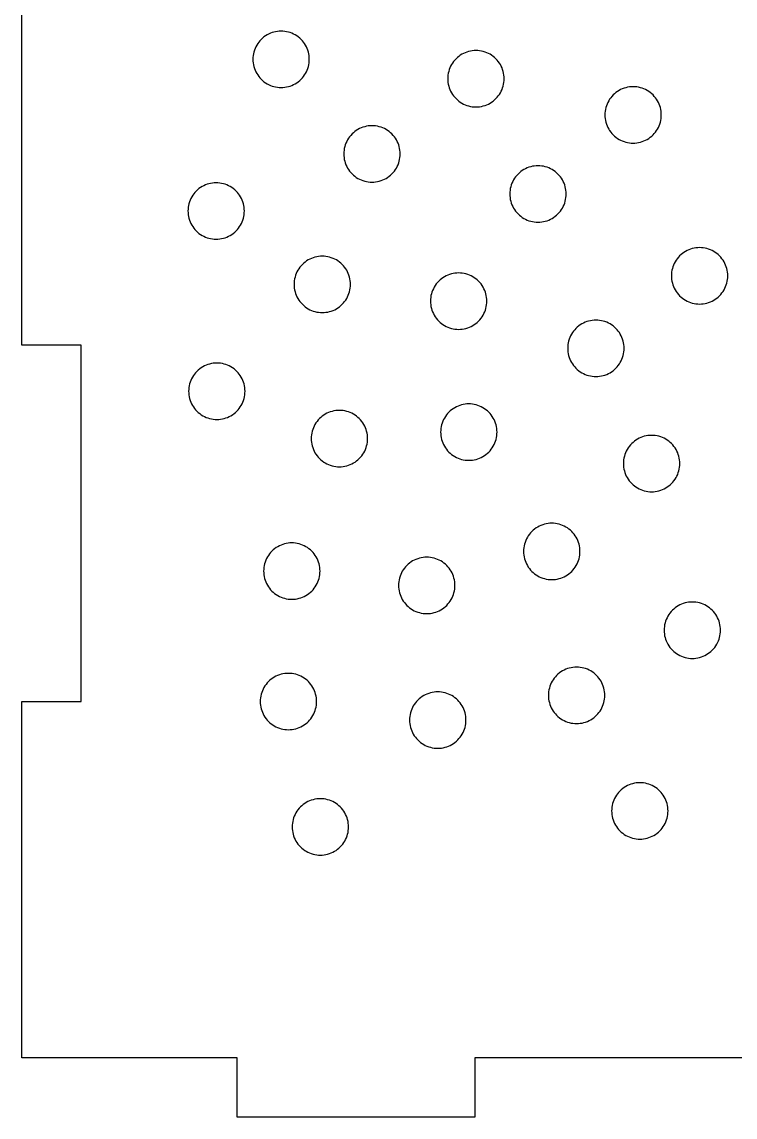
# Model space of a CAD drawing. Header units: millimetres. Extents: x 0 to 375, y -239 to 0.
# Drawn here: x 0 to 48, y -128 to -54.2 of the extents above; entities that cross this region are included whole.
import ezdxf

# ---------------------------------------------------------------- set-up
doc = ezdxf.new("R2010")
doc.units = ezdxf.units.MM
doc.layers.add('CUT', color=1, linetype='Continuous')

msp = doc.modelspace()

# ---------------------------------------------------------------- linework, layer by layer
at = {"layer": 'CUT'}
msp.add_lwpolyline([(90, -52), (90, -76), (86, -76), (86, -100), (90, -100), (90, -124), (86, -124), (75.5, -124), (75.5, -128), (59.5, -128), (59.5, -124), (30.5, -124), (30.5, -128), (14.5, -128), (14.5, -124), (4, -124), (4, -124), (0, -124), (0, -100), (4, -100), (4, -76), (0, -76), (0, -52)], dxfattribs=at)
for points in [[(19.258, -57.351), (19.294, -57.232), (19.322, -57.111), (19.342, -56.988), (19.354, -56.865), (19.358, -56.74), (19.354, -56.616), (19.342, -56.492), (19.322, -56.37), (19.294, -56.249), (19.258, -56.13), (19.214, -56.013), (19.163, -55.9), (19.104, -55.791), (19.038, -55.685), (18.966, -55.584), (18.887, -55.488), (18.802, -55.397), (18.711, -55.312), (18.615, -55.234), (18.514, -55.161), (18.409, -55.095), (18.299, -55.037), (18.186, -54.986), (18.07, -54.942), (17.951, -54.906), (17.83, -54.878), (17.707, -54.857), (17.583, -54.845), (17.459, -54.841), (17.335, -54.845), (17.211, -54.857), (17.089, -54.878), (16.968, -54.906), (16.849, -54.942), (16.732, -54.986), (16.619, -55.037), (16.51, -55.095), (16.404, -55.161), (16.303, -55.234), (16.207, -55.312), (16.116, -55.397), (16.031, -55.488), (15.952, -55.584), (15.88, -55.685), (15.814, -55.791), (15.756, -55.9), (15.704, -56.013), (15.661, -56.13), (15.625, -56.249), (15.596, -56.37), (15.576, -56.492), (15.564, -56.616), (15.56, -56.74), (15.564, -56.865), (15.576, -56.988), (15.596, -57.111), (15.625, -57.232), (15.661, -57.351), (15.704, -57.467), (15.756, -57.58), (15.814, -57.69), (15.88, -57.796), (15.952, -57.897), (16.031, -57.993), (16.116, -58.083), (16.207, -58.168), (16.303, -58.247), (16.404, -58.32), (16.51, -58.385), (16.619, -58.444), (16.732, -58.495), (16.849, -58.539), (16.968, -58.575), (17.089, -58.603), (17.211, -58.623), (17.335, -58.636), (17.459, -58.64), (17.583, -58.636), (17.707, -58.623), (17.83, -58.603), (17.951, -58.575), (18.07, -58.539), (18.186, -58.495), (18.299, -58.444), (18.409, -58.385), (18.514, -58.32), (18.615, -58.247), (18.711, -58.168), (18.802, -58.083), (18.887, -57.993), (18.966, -57.897), (19.038, -57.796), (19.104, -57.69), (19.163, -57.58), (19.214, -57.467), (19.258, -57.351)], [(32.379, -58.658), (32.415, -58.539), (32.443, -58.418), (32.463, -58.296), (32.475, -58.172), (32.48, -58.048), (32.475, -57.923), (32.463, -57.8), (32.443, -57.677), (32.415, -57.556), (32.379, -57.437), (32.335, -57.321), (32.284, -57.208), (32.225, -57.098), (32.159, -56.993), (32.087, -56.891), (32.008, -56.795), (31.923, -56.705), (31.833, -56.62), (31.736, -56.541), (31.635, -56.469), (31.53, -56.403), (31.42, -56.344), (31.307, -56.293), (31.191, -56.249), (31.072, -56.213), (30.951, -56.185), (30.828, -56.165), (30.704, -56.152), (30.58, -56.148), (30.456, -56.152), (30.332, -56.165), (30.21, -56.185), (30.089, -56.213), (29.97, -56.249), (29.853, -56.293), (29.74, -56.344), (29.631, -56.403), (29.525, -56.469), (29.424, -56.541), (29.328, -56.62), (29.237, -56.705), (29.152, -56.795), (29.073, -56.891), (29.001, -56.993), (28.935, -57.098), (28.877, -57.208), (28.825, -57.321), (28.782, -57.437), (28.746, -57.556), (28.717, -57.677), (28.697, -57.8), (28.685, -57.923), (28.681, -58.048), (28.685, -58.172), (28.697, -58.296), (28.717, -58.418), (28.746, -58.539), (28.782, -58.658), (28.825, -58.775), (28.877, -58.888), (28.935, -58.997), (29.001, -59.103), (29.073, -59.204), (29.152, -59.3), (29.237, -59.391), (29.328, -59.476), (29.424, -59.555), (29.525, -59.627), (29.631, -59.693), (29.74, -59.751), (29.853, -59.802), (29.97, -59.846), (30.089, -59.882), (30.21, -59.911), (30.332, -59.931), (30.456, -59.943), (30.58, -59.947), (30.704, -59.943), (30.828, -59.931), (30.951, -59.911), (31.072, -59.882), (31.191, -59.846), (31.307, -59.802), (31.42, -59.751), (31.53, -59.693), (31.635, -59.627), (31.736, -59.555), (31.833, -59.476), (31.923, -59.391), (32.008, -59.3), (32.087, -59.204), (32.159, -59.103), (32.225, -58.997), (32.284, -58.888), (32.335, -58.775), (32.379, -58.658)], [(42.964, -61.098), (43, -60.979), (43.028, -60.858), (43.049, -60.735), (43.061, -60.612), (43.065, -60.487), (43.061, -60.363), (43.049, -60.24), (43.028, -60.117), (43, -59.996), (42.964, -59.877), (42.92, -59.761), (42.869, -59.647), (42.811, -59.538), (42.745, -59.432), (42.673, -59.331), (42.594, -59.235), (42.509, -59.144), (42.418, -59.059), (42.322, -58.981), (42.221, -58.908), (42.115, -58.843), (42.006, -58.784), (41.893, -58.733), (41.776, -58.689), (41.657, -58.653), (41.536, -58.625), (41.414, -58.604), (41.29, -58.592), (41.166, -58.588), (41.041, -58.592), (40.918, -58.604), (40.795, -58.625), (40.674, -58.653), (40.555, -58.689), (40.439, -58.733), (40.326, -58.784), (40.216, -58.843), (40.11, -58.908), (40.009, -58.981), (39.913, -59.059), (39.823, -59.144), (39.738, -59.235), (39.659, -59.331), (39.586, -59.432), (39.521, -59.538), (39.462, -59.647), (39.411, -59.761), (39.367, -59.877), (39.331, -59.996), (39.303, -60.117), (39.283, -60.24), (39.27, -60.363), (39.266, -60.487), (39.27, -60.612), (39.283, -60.735), (39.303, -60.858), (39.331, -60.979), (39.367, -61.098), (39.411, -61.214), (39.462, -61.327), (39.521, -61.437), (39.586, -61.543), (39.659, -61.644), (39.738, -61.74), (39.823, -61.83), (39.913, -61.915), (40.009, -61.994), (40.11, -62.067), (40.216, -62.132), (40.326, -62.191), (40.439, -62.242), (40.555, -62.286), (40.674, -62.322), (40.795, -62.35), (40.918, -62.371), (41.041, -62.383), (41.166, -62.387), (41.29, -62.383), (41.414, -62.371), (41.536, -62.35), (41.657, -62.322), (41.776, -62.286), (41.893, -62.242), (42.006, -62.191), (42.115, -62.132), (42.221, -62.067), (42.322, -61.994), (42.418, -61.915), (42.509, -61.83), (42.594, -61.74), (42.673, -61.644), (42.745, -61.543), (42.811, -61.437), (42.869, -61.327), (42.92, -61.214), (42.964, -61.098)], [(25.377, -63.725), (25.413, -63.606), (25.441, -63.485), (25.461, -63.362), (25.473, -63.238), (25.477, -63.114), (25.473, -62.99), (25.461, -62.866), (25.441, -62.744), (25.413, -62.623), (25.377, -62.504), (25.333, -62.387), (25.282, -62.274), (25.223, -62.164), (25.157, -62.059), (25.085, -61.958), (25.006, -61.862), (24.921, -61.771), (24.83, -61.686), (24.734, -61.607), (24.633, -61.535), (24.528, -61.469), (24.418, -61.411), (24.305, -61.359), (24.189, -61.316), (24.07, -61.28), (23.949, -61.251), (23.826, -61.231), (23.702, -61.219), (23.578, -61.215), (23.454, -61.219), (23.33, -61.231), (23.208, -61.251), (23.087, -61.28), (22.968, -61.316), (22.851, -61.359), (22.738, -61.411), (22.629, -61.469), (22.523, -61.535), (22.422, -61.607), (22.326, -61.686), (22.235, -61.771), (22.15, -61.862), (22.071, -61.958), (21.999, -62.059), (21.933, -62.164), (21.875, -62.274), (21.823, -62.387), (21.78, -62.504), (21.744, -62.623), (21.715, -62.744), (21.695, -62.866), (21.683, -62.99), (21.679, -63.114), (21.683, -63.238), (21.695, -63.362), (21.715, -63.485), (21.744, -63.606), (21.78, -63.725), (21.823, -63.841), (21.875, -63.954), (21.933, -64.064), (21.999, -64.169), (22.071, -64.27), (22.15, -64.366), (22.235, -64.457), (22.326, -64.542), (22.422, -64.621), (22.523, -64.693), (22.629, -64.759), (22.738, -64.818), (22.851, -64.869), (22.968, -64.913), (23.087, -64.949), (23.208, -64.977), (23.33, -64.997), (23.454, -65.009), (23.578, -65.013), (23.702, -65.009), (23.826, -64.997), (23.949, -64.977), (24.07, -64.949), (24.189, -64.913), (24.305, -64.869), (24.418, -64.818), (24.528, -64.759), (24.633, -64.693), (24.734, -64.621), (24.83, -64.542), (24.921, -64.457), (25.006, -64.366), (25.085, -64.27), (25.157, -64.169), (25.223, -64.064), (25.282, -63.954), (25.333, -63.841), (25.377, -63.725)], [(36.557, -66.422), (36.594, -66.303), (36.622, -66.182), (36.642, -66.059), (36.654, -65.936), (36.658, -65.811), (36.654, -65.687), (36.642, -65.564), (36.622, -65.441), (36.594, -65.32), (36.557, -65.201), (36.514, -65.085), (36.462, -64.971), (36.404, -64.862), (36.338, -64.756), (36.266, -64.655), (36.187, -64.559), (36.102, -64.468), (36.011, -64.384), (35.915, -64.305), (35.814, -64.232), (35.709, -64.167), (35.599, -64.108), (35.486, -64.057), (35.369, -64.013), (35.251, -63.977), (35.13, -63.949), (35.007, -63.928), (34.883, -63.916), (34.759, -63.912), (34.635, -63.916), (34.511, -63.928), (34.388, -63.949), (34.267, -63.977), (34.148, -64.013), (34.032, -64.057), (33.919, -64.108), (33.809, -64.167), (33.704, -64.232), (33.603, -64.305), (33.507, -64.384), (33.416, -64.468), (33.331, -64.559), (33.252, -64.655), (33.18, -64.756), (33.114, -64.862), (33.056, -64.971), (33.004, -65.085), (32.96, -65.201), (32.924, -65.32), (32.896, -65.441), (32.876, -65.564), (32.864, -65.687), (32.86, -65.811), (32.864, -65.936), (32.876, -66.059), (32.896, -66.182), (32.924, -66.303), (32.96, -66.422), (33.004, -66.538), (33.056, -66.652), (33.114, -66.761), (33.18, -66.867), (33.252, -66.968), (33.331, -67.064), (33.416, -67.155), (33.507, -67.239), (33.603, -67.318), (33.704, -67.391), (33.809, -67.456), (33.919, -67.515), (34.032, -67.566), (34.148, -67.61), (34.267, -67.646), (34.388, -67.674), (34.511, -67.695), (34.635, -67.707), (34.759, -67.711), (34.883, -67.707), (35.007, -67.695), (35.13, -67.674), (35.251, -67.646), (35.369, -67.61), (35.486, -67.566), (35.599, -67.515), (35.709, -67.456), (35.814, -67.391), (35.915, -67.318), (36.011, -67.239), (36.102, -67.155), (36.187, -67.064), (36.266, -66.968), (36.338, -66.867), (36.404, -66.761), (36.462, -66.652), (36.514, -66.538), (36.557, -66.422)], [(14.88, -67.569), (14.916, -67.45), (14.945, -67.329), (14.965, -67.206), (14.977, -67.082), (14.981, -66.958), (14.977, -66.834), (14.965, -66.71), (14.945, -66.588), (14.916, -66.467), (14.88, -66.348), (14.837, -66.231), (14.785, -66.118), (14.727, -66.009), (14.661, -65.903), (14.589, -65.802), (14.51, -65.706), (14.425, -65.615), (14.334, -65.53), (14.238, -65.451), (14.137, -65.379), (14.031, -65.313), (13.922, -65.255), (13.809, -65.203), (13.692, -65.16), (13.573, -65.124), (13.452, -65.095), (13.33, -65.075), (13.206, -65.063), (13.082, -65.059), (12.958, -65.063), (12.834, -65.075), (12.711, -65.095), (12.59, -65.124), (12.471, -65.16), (12.355, -65.203), (12.242, -65.255), (12.132, -65.313), (12.027, -65.379), (11.926, -65.451), (11.83, -65.53), (11.739, -65.615), (11.654, -65.706), (11.575, -65.802), (11.503, -65.903), (11.437, -66.009), (11.378, -66.118), (11.327, -66.231), (11.283, -66.348), (11.247, -66.467), (11.219, -66.588), (11.199, -66.71), (11.187, -66.834), (11.183, -66.958), (11.187, -67.082), (11.199, -67.206), (11.219, -67.329), (11.247, -67.45), (11.283, -67.569), (11.327, -67.685), (11.378, -67.798), (11.437, -67.908), (11.503, -68.013), (11.575, -68.114), (11.654, -68.21), (11.739, -68.301), (11.83, -68.386), (11.926, -68.465), (12.027, -68.537), (12.132, -68.603), (12.242, -68.662), (12.355, -68.713), (12.471, -68.757), (12.59, -68.793), (12.711, -68.821), (12.834, -68.841), (12.958, -68.853), (13.082, -68.857), (13.206, -68.853), (13.33, -68.841), (13.452, -68.821), (13.573, -68.793), (13.692, -68.757), (13.809, -68.713), (13.922, -68.662), (14.031, -68.603), (14.137, -68.537), (14.238, -68.465), (14.334, -68.386), (14.425, -68.301), (14.51, -68.21), (14.589, -68.114), (14.661, -68.013), (14.727, -67.908), (14.785, -67.798), (14.837, -67.685), (14.88, -67.569)], [(22.028, -72.513), (22.065, -72.394), (22.093, -72.273), (22.113, -72.15), (22.125, -72.027), (22.129, -71.902), (22.125, -71.778), (22.113, -71.654), (22.093, -71.532), (22.065, -71.411), (22.028, -71.292), (21.985, -71.175), (21.933, -71.062), (21.875, -70.953), (21.809, -70.847), (21.737, -70.746), (21.658, -70.65), (21.573, -70.559), (21.482, -70.474), (21.386, -70.395), (21.285, -70.323), (21.18, -70.257), (21.07, -70.199), (20.957, -70.148), (20.84, -70.104), (20.722, -70.068), (20.601, -70.039), (20.478, -70.019), (20.354, -70.007), (20.23, -70.003), (20.106, -70.007), (19.982, -70.019), (19.859, -70.039), (19.738, -70.068), (19.619, -70.104), (19.503, -70.148), (19.39, -70.199), (19.28, -70.257), (19.175, -70.323), (19.074, -70.395), (18.978, -70.474), (18.887, -70.559), (18.802, -70.65), (18.723, -70.746), (18.651, -70.847), (18.585, -70.953), (18.527, -71.062), (18.475, -71.175), (18.431, -71.292), (18.395, -71.411), (18.367, -71.532), (18.347, -71.654), (18.335, -71.778), (18.331, -71.902), (18.335, -72.027), (18.347, -72.15), (18.367, -72.273), (18.395, -72.394), (18.431, -72.513), (18.475, -72.629), (18.527, -72.742), (18.585, -72.852), (18.651, -72.958), (18.723, -73.059), (18.802, -73.155), (18.887, -73.245), (18.978, -73.33), (19.074, -73.409), (19.175, -73.482), (19.28, -73.547), (19.39, -73.606), (19.503, -73.657), (19.619, -73.701), (19.738, -73.737), (19.859, -73.765), (19.982, -73.785), (20.106, -73.798), (20.23, -73.802), (20.354, -73.798), (20.478, -73.785), (20.601, -73.765), (20.722, -73.737), (20.84, -73.701), (20.957, -73.657), (21.07, -73.606), (21.18, -73.547), (21.285, -73.482), (21.386, -73.409), (21.482, -73.33), (21.573, -73.245), (21.658, -73.155), (21.737, -73.059), (21.809, -72.958), (21.875, -72.852), (21.933, -72.742), (21.985, -72.629), (22.028, -72.513)], [(47.398, -72.053), (47.441, -71.936), (47.478, -71.817), (47.506, -71.696), (47.526, -71.574), (47.538, -71.45), (47.542, -71.326), (47.538, -71.202), (47.526, -71.078), (47.506, -70.955), (47.478, -70.834), (47.441, -70.715), (47.398, -70.599), (47.346, -70.486), (47.288, -70.376), (47.222, -70.271), (47.15, -70.17), (47.071, -70.073), (46.986, -69.983), (46.895, -69.898), (46.799, -69.819), (46.698, -69.747), (46.593, -69.681), (46.483, -69.622), (46.37, -69.571), (46.253, -69.527), (46.134, -69.491), (46.013, -69.463), (45.891, -69.443), (45.767, -69.431), (45.643, -69.426), (45.519, -69.431), (45.395, -69.443), (45.272, -69.463), (45.151, -69.491), (45.032, -69.527), (44.916, -69.571), (44.803, -69.622), (44.693, -69.681), (44.588, -69.747), (44.487, -69.819), (44.391, -69.898), (44.3, -69.983), (44.215, -70.073), (44.136, -70.17), (44.064, -70.271), (43.998, -70.376), (43.939, -70.486), (43.888, -70.599), (43.844, -70.715), (43.808, -70.834), (43.78, -70.955), (43.76, -71.078), (43.748, -71.202), (43.744, -71.326), (43.748, -71.45), (43.76, -71.574), (43.78, -71.696), (43.808, -71.817), (43.844, -71.936), (43.888, -72.053), (43.939, -72.166), (43.998, -72.275), (44.064, -72.381), (44.136, -72.482), (44.215, -72.578), (44.3, -72.669), (44.391, -72.754), (44.487, -72.833), (44.588, -72.905), (44.693, -72.971), (44.803, -73.029), (44.916, -73.08), (45.032, -73.124), (45.151, -73.16), (45.272, -73.189), (45.395, -73.209), (45.519, -73.221), (45.643, -73.225), (45.767, -73.221), (45.891, -73.209), (46.013, -73.189), (46.134, -73.16), (46.253, -73.124), (46.37, -73.08), (46.483, -73.029), (46.593, -72.971), (46.698, -72.905), (46.799, -72.833), (46.895, -72.754), (46.986, -72.669), (47.071, -72.578), (47.15, -72.482), (47.222, -72.381), (47.288, -72.275), (47.346, -72.166), (47.398, -72.053)], [(31.213, -73.643), (31.249, -73.524), (31.277, -73.403), (31.298, -73.28), (31.31, -73.156), (31.314, -73.032), (31.31, -72.908), (31.298, -72.784), (31.277, -72.661), (31.249, -72.54), (31.213, -72.422), (31.169, -72.305), (31.118, -72.192), (31.06, -72.082), (30.994, -71.977), (30.921, -71.876), (30.843, -71.78), (30.758, -71.689), (30.667, -71.604), (30.571, -71.525), (30.47, -71.453), (30.364, -71.387), (30.255, -71.329), (30.141, -71.277), (30.025, -71.234), (29.906, -71.197), (29.785, -71.169), (29.663, -71.149), (29.539, -71.137), (29.415, -71.133), (29.29, -71.137), (29.167, -71.149), (29.044, -71.169), (28.923, -71.197), (28.804, -71.234), (28.688, -71.277), (28.575, -71.329), (28.465, -71.387), (28.359, -71.453), (28.258, -71.525), (28.162, -71.604), (28.072, -71.689), (27.987, -71.78), (27.908, -71.876), (27.835, -71.977), (27.77, -72.082), (27.711, -72.192), (27.66, -72.305), (27.616, -72.422), (27.58, -72.54), (27.552, -72.661), (27.532, -72.784), (27.519, -72.908), (27.515, -73.032), (27.519, -73.156), (27.532, -73.28), (27.552, -73.403), (27.58, -73.524), (27.616, -73.643), (27.66, -73.759), (27.711, -73.872), (27.77, -73.982), (27.835, -74.087), (27.908, -74.188), (27.987, -74.284), (28.072, -74.375), (28.162, -74.46), (28.258, -74.539), (28.359, -74.611), (28.465, -74.677), (28.575, -74.735), (28.688, -74.787), (28.804, -74.831), (28.923, -74.867), (29.044, -74.895), (29.167, -74.915), (29.29, -74.927), (29.415, -74.931), (29.539, -74.927), (29.663, -74.915), (29.785, -74.895), (29.906, -74.867), (30.025, -74.831), (30.141, -74.787), (30.255, -74.735), (30.364, -74.677), (30.47, -74.611), (30.571, -74.539), (30.667, -74.46), (30.758, -74.375), (30.843, -74.284), (30.921, -74.188), (30.994, -74.087), (31.06, -73.982), (31.118, -73.872), (31.169, -73.759), (31.213, -73.643)], [(40.414, -76.936), (40.457, -76.82), (40.493, -76.701), (40.522, -76.58), (40.542, -76.457), (40.554, -76.334), (40.558, -76.209), (40.554, -76.085), (40.542, -75.962), (40.522, -75.839), (40.493, -75.718), (40.457, -75.599), (40.414, -75.483), (40.362, -75.369), (40.304, -75.26), (40.238, -75.154), (40.166, -75.053), (40.087, -74.957), (40.002, -74.866), (39.911, -74.781), (39.815, -74.703), (39.714, -74.63), (39.609, -74.565), (39.499, -74.506), (39.386, -74.455), (39.269, -74.411), (39.15, -74.375), (39.029, -74.347), (38.907, -74.326), (38.783, -74.314), (38.659, -74.31), (38.535, -74.314), (38.411, -74.326), (38.288, -74.347), (38.167, -74.375), (38.048, -74.411), (37.932, -74.455), (37.819, -74.506), (37.709, -74.565), (37.604, -74.63), (37.503, -74.703), (37.407, -74.781), (37.316, -74.866), (37.231, -74.957), (37.152, -75.053), (37.08, -75.154), (37.014, -75.26), (36.955, -75.369), (36.904, -75.483), (36.86, -75.599), (36.824, -75.718), (36.796, -75.839), (36.776, -75.962), (36.764, -76.085), (36.76, -76.209), (36.764, -76.334), (36.776, -76.457), (36.796, -76.58), (36.824, -76.701), (36.86, -76.82), (36.904, -76.936), (36.955, -77.049), (37.014, -77.159), (37.08, -77.265), (37.152, -77.366), (37.231, -77.462), (37.316, -77.552), (37.407, -77.637), (37.503, -77.716), (37.604, -77.789), (37.709, -77.854), (37.819, -77.913), (37.932, -77.964), (38.048, -78.008), (38.167, -78.044), (38.288, -78.072), (38.411, -78.092), (38.535, -78.105), (38.659, -78.109), (38.783, -78.105), (38.907, -78.092), (39.029, -78.072), (39.15, -78.044), (39.269, -78.008), (39.386, -77.964), (39.499, -77.913), (39.609, -77.854), (39.714, -77.789), (39.815, -77.716), (39.911, -77.637), (40.002, -77.552), (40.087, -77.462), (40.166, -77.366), (40.238, -77.265), (40.304, -77.159), (40.362, -77.049), (40.414, -76.936)], [(14.928, -79.714), (14.964, -79.595), (14.993, -79.474), (15.013, -79.352), (15.025, -79.228), (15.029, -79.104), (15.025, -78.98), (15.013, -78.856), (14.993, -78.733), (14.964, -78.612), (14.928, -78.493), (14.884, -78.377), (14.833, -78.264), (14.775, -78.154), (14.709, -78.049), (14.637, -77.948), (14.558, -77.852), (14.473, -77.761), (14.382, -77.676), (14.286, -77.597), (14.185, -77.525), (14.079, -77.459), (13.97, -77.4), (13.857, -77.349), (13.74, -77.305), (13.621, -77.269), (13.5, -77.241), (13.378, -77.221), (13.254, -77.209), (13.13, -77.205), (13.006, -77.209), (12.882, -77.221), (12.759, -77.241), (12.638, -77.269), (12.519, -77.305), (12.403, -77.349), (12.29, -77.4), (12.18, -77.459), (12.075, -77.525), (11.974, -77.597), (11.877, -77.676), (11.787, -77.761), (11.702, -77.852), (11.623, -77.948), (11.551, -78.049), (11.485, -78.154), (11.426, -78.264), (11.375, -78.377), (11.331, -78.493), (11.295, -78.612), (11.267, -78.733), (11.247, -78.856), (11.235, -78.98), (11.23, -79.104), (11.235, -79.228), (11.247, -79.352), (11.267, -79.474), (11.295, -79.595), (11.331, -79.714), (11.375, -79.831), (11.426, -79.944), (11.485, -80.054), (11.551, -80.159), (11.623, -80.26), (11.702, -80.356), (11.787, -80.447), (11.877, -80.532), (11.974, -80.611), (12.075, -80.683), (12.18, -80.749), (12.29, -80.807), (12.403, -80.859), (12.519, -80.902), (12.638, -80.938), (12.759, -80.967), (12.882, -80.987), (13.006, -80.999), (13.13, -81.003), (13.254, -80.999), (13.378, -80.987), (13.5, -80.967), (13.621, -80.938), (13.74, -80.902), (13.857, -80.859), (13.97, -80.807), (14.079, -80.749), (14.185, -80.683), (14.286, -80.611), (14.382, -80.532), (14.473, -80.447), (14.558, -80.356), (14.637, -80.26), (14.709, -80.159), (14.775, -80.054), (14.833, -79.944), (14.884, -79.831), (14.928, -79.714)], [(23.181, -82.901), (23.217, -82.782), (23.246, -82.661), (23.266, -82.538), (23.278, -82.415), (23.282, -82.291), (23.278, -82.166), (23.266, -82.043), (23.246, -81.92), (23.217, -81.799), (23.181, -81.68), (23.137, -81.564), (23.086, -81.451), (23.028, -81.341), (22.962, -81.235), (22.89, -81.134), (22.811, -81.038), (22.726, -80.948), (22.635, -80.863), (22.539, -80.784), (22.438, -80.711), (22.332, -80.646), (22.223, -80.587), (22.11, -80.536), (21.993, -80.492), (21.874, -80.456), (21.753, -80.428), (21.631, -80.407), (21.507, -80.395), (21.383, -80.391), (21.259, -80.395), (21.135, -80.407), (21.012, -80.428), (20.891, -80.456), (20.772, -80.492), (20.656, -80.536), (20.543, -80.587), (20.433, -80.646), (20.328, -80.711), (20.226, -80.784), (20.13, -80.863), (20.04, -80.948), (19.955, -81.038), (19.876, -81.134), (19.804, -81.235), (19.738, -81.341), (19.679, -81.451), (19.628, -81.564), (19.584, -81.68), (19.548, -81.799), (19.52, -81.92), (19.5, -82.043), (19.487, -82.166), (19.483, -82.291), (19.487, -82.415), (19.5, -82.538), (19.52, -82.661), (19.548, -82.782), (19.584, -82.901), (19.628, -83.017), (19.679, -83.131), (19.738, -83.24), (19.804, -83.346), (19.876, -83.447), (19.955, -83.543), (20.04, -83.634), (20.13, -83.719), (20.226, -83.797), (20.328, -83.87), (20.433, -83.935), (20.543, -83.994), (20.656, -84.045), (20.772, -84.089), (20.891, -84.125), (21.012, -84.153), (21.135, -84.174), (21.259, -84.186), (21.383, -84.19), (21.507, -84.186), (21.631, -84.174), (21.753, -84.153), (21.874, -84.125), (21.993, -84.089), (22.11, -84.045), (22.223, -83.994), (22.332, -83.935), (22.438, -83.87), (22.539, -83.797), (22.635, -83.719), (22.726, -83.634), (22.811, -83.543), (22.89, -83.447), (22.962, -83.346), (23.028, -83.24), (23.086, -83.131), (23.137, -83.017), (23.181, -82.901)], [(31.899, -82.465), (31.935, -82.346), (31.963, -82.225), (31.983, -82.103), (31.995, -81.979), (32, -81.855), (31.995, -81.731), (31.983, -81.607), (31.963, -81.484), (31.935, -81.363), (31.899, -81.244), (31.855, -81.128), (31.804, -81.015), (31.745, -80.905), (31.679, -80.8), (31.607, -80.699), (31.528, -80.603), (31.443, -80.512), (31.353, -80.427), (31.256, -80.348), (31.155, -80.276), (31.05, -80.21), (30.94, -80.151), (30.827, -80.1), (30.711, -80.056), (30.592, -80.02), (30.471, -79.992), (30.348, -79.972), (30.224, -79.96), (30.1, -79.956), (29.976, -79.96), (29.852, -79.972), (29.73, -79.992), (29.609, -80.02), (29.49, -80.056), (29.373, -80.1), (29.26, -80.151), (29.151, -80.21), (29.045, -80.276), (28.944, -80.348), (28.848, -80.427), (28.757, -80.512), (28.672, -80.603), (28.593, -80.699), (28.521, -80.8), (28.455, -80.905), (28.397, -81.015), (28.346, -81.128), (28.302, -81.244), (28.266, -81.363), (28.237, -81.484), (28.217, -81.607), (28.205, -81.731), (28.201, -81.855), (28.205, -81.979), (28.217, -82.103), (28.237, -82.225), (28.266, -82.346), (28.302, -82.465), (28.346, -82.582), (28.397, -82.695), (28.455, -82.805), (28.521, -82.91), (28.593, -83.011), (28.672, -83.107), (28.757, -83.198), (28.848, -83.283), (28.944, -83.362), (29.045, -83.434), (29.151, -83.5), (29.26, -83.558), (29.373, -83.61), (29.49, -83.653), (29.609, -83.689), (29.73, -83.718), (29.852, -83.738), (29.976, -83.75), (30.1, -83.754), (30.224, -83.75), (30.348, -83.738), (30.471, -83.718), (30.592, -83.689), (30.711, -83.653), (30.827, -83.61), (30.94, -83.558), (31.05, -83.5), (31.155, -83.434), (31.256, -83.362), (31.353, -83.283), (31.443, -83.198), (31.528, -83.107), (31.607, -83.011), (31.679, -82.91), (31.745, -82.805), (31.804, -82.695), (31.855, -82.582), (31.899, -82.465)], [(44.21, -84.583), (44.246, -84.464), (44.275, -84.343), (44.295, -84.22), (44.307, -84.097), (44.311, -83.973), (44.307, -83.848), (44.295, -83.725), (44.275, -83.602), (44.246, -83.481), (44.21, -83.362), (44.167, -83.246), (44.115, -83.132), (44.057, -83.023), (43.991, -82.917), (43.919, -82.816), (43.84, -82.72), (43.755, -82.63), (43.664, -82.545), (43.568, -82.466), (43.467, -82.393), (43.362, -82.328), (43.252, -82.269), (43.139, -82.218), (43.022, -82.174), (42.903, -82.138), (42.782, -82.11), (42.66, -82.089), (42.536, -82.077), (42.412, -82.073), (42.288, -82.077), (42.164, -82.089), (42.041, -82.11), (41.92, -82.138), (41.801, -82.174), (41.685, -82.218), (41.572, -82.269), (41.462, -82.328), (41.357, -82.393), (41.256, -82.466), (41.16, -82.545), (41.069, -82.63), (40.984, -82.72), (40.905, -82.816), (40.833, -82.917), (40.767, -83.023), (40.708, -83.132), (40.657, -83.246), (40.613, -83.362), (40.577, -83.481), (40.549, -83.602), (40.529, -83.725), (40.517, -83.848), (40.513, -83.973), (40.517, -84.097), (40.529, -84.22), (40.549, -84.343), (40.577, -84.464), (40.613, -84.583), (40.657, -84.699), (40.708, -84.813), (40.767, -84.922), (40.833, -85.028), (40.905, -85.129), (40.984, -85.225), (41.069, -85.316), (41.16, -85.4), (41.256, -85.479), (41.357, -85.552), (41.462, -85.617), (41.572, -85.676), (41.685, -85.727), (41.801, -85.771), (41.92, -85.807), (42.041, -85.835), (42.164, -85.856), (42.288, -85.868), (42.412, -85.872), (42.536, -85.868), (42.66, -85.856), (42.782, -85.835), (42.903, -85.807), (43.022, -85.771), (43.139, -85.727), (43.252, -85.676), (43.362, -85.617), (43.467, -85.552), (43.568, -85.479), (43.664, -85.4), (43.755, -85.316), (43.84, -85.225), (43.919, -85.129), (43.991, -85.028), (44.057, -84.922), (44.115, -84.813), (44.167, -84.699), (44.21, -84.583)], [(37.486, -90.502), (37.522, -90.384), (37.55, -90.262), (37.57, -90.14), (37.582, -90.016), (37.587, -89.892), (37.582, -89.768), (37.57, -89.644), (37.55, -89.521), (37.522, -89.4), (37.486, -89.281), (37.442, -89.165), (37.391, -89.052), (37.332, -88.942), (37.266, -88.837), (37.194, -88.736), (37.115, -88.64), (37.03, -88.549), (36.94, -88.464), (36.843, -88.385), (36.742, -88.313), (36.637, -88.247), (36.527, -88.188), (36.414, -88.137), (36.298, -88.093), (36.179, -88.057), (36.058, -88.029), (35.935, -88.009), (35.811, -87.997), (35.687, -87.993), (35.563, -87.997), (35.439, -88.009), (35.317, -88.029), (35.196, -88.057), (35.077, -88.093), (34.96, -88.137), (34.847, -88.188), (34.738, -88.247), (34.632, -88.313), (34.531, -88.385), (34.435, -88.464), (34.344, -88.549), (34.259, -88.64), (34.18, -88.736), (34.108, -88.837), (34.042, -88.942), (33.984, -89.052), (33.932, -89.165), (33.889, -89.281), (33.853, -89.4), (33.824, -89.521), (33.804, -89.644), (33.792, -89.768), (33.788, -89.892), (33.792, -90.016), (33.804, -90.14), (33.824, -90.262), (33.853, -90.384), (33.889, -90.502), (33.932, -90.619), (33.984, -90.732), (34.042, -90.842), (34.108, -90.947), (34.18, -91.048), (34.259, -91.144), (34.344, -91.235), (34.435, -91.32), (34.531, -91.399), (34.632, -91.471), (34.738, -91.537), (34.847, -91.595), (34.96, -91.647), (35.077, -91.69), (35.196, -91.727), (35.317, -91.755), (35.439, -91.775), (35.563, -91.787), (35.687, -91.791), (35.811, -91.787), (35.935, -91.775), (36.058, -91.755), (36.179, -91.727), (36.298, -91.69), (36.414, -91.647), (36.527, -91.595), (36.637, -91.537), (36.742, -91.471), (36.843, -91.399), (36.94, -91.32), (37.03, -91.235), (37.115, -91.144), (37.194, -91.048), (37.266, -90.947), (37.332, -90.842), (37.391, -90.732), (37.442, -90.619), (37.486, -90.502)], [(19.977, -91.827), (20.013, -91.709), (20.041, -91.588), (20.061, -91.465), (20.074, -91.341), (20.078, -91.217), (20.074, -91.093), (20.061, -90.969), (20.041, -90.846), (20.013, -90.725), (19.977, -90.606), (19.933, -90.49), (19.882, -90.377), (19.823, -90.267), (19.758, -90.162), (19.685, -90.061), (19.606, -89.965), (19.521, -89.874), (19.431, -89.789), (19.335, -89.71), (19.234, -89.638), (19.128, -89.572), (19.018, -89.514), (18.905, -89.462), (18.789, -89.418), (18.67, -89.382), (18.549, -89.354), (18.426, -89.334), (18.303, -89.322), (18.178, -89.318), (18.054, -89.322), (17.931, -89.334), (17.808, -89.354), (17.687, -89.382), (17.568, -89.418), (17.452, -89.462), (17.338, -89.514), (17.229, -89.572), (17.123, -89.638), (17.022, -89.71), (16.926, -89.789), (16.835, -89.874), (16.75, -89.965), (16.672, -90.061), (16.599, -90.162), (16.534, -90.267), (16.475, -90.377), (16.424, -90.49), (16.38, -90.606), (16.344, -90.725), (16.316, -90.846), (16.295, -90.969), (16.283, -91.093), (16.279, -91.217), (16.283, -91.341), (16.295, -91.465), (16.316, -91.588), (16.344, -91.709), (16.38, -91.827), (16.424, -91.944), (16.475, -92.057), (16.534, -92.167), (16.599, -92.272), (16.672, -92.373), (16.75, -92.469), (16.835, -92.56), (16.926, -92.645), (17.022, -92.724), (17.123, -92.796), (17.229, -92.862), (17.338, -92.92), (17.452, -92.972), (17.568, -93.015), (17.687, -93.052), (17.808, -93.08), (17.931, -93.1), (18.054, -93.112), (18.178, -93.116), (18.303, -93.112), (18.426, -93.1), (18.549, -93.08), (18.67, -93.052), (18.789, -93.015), (18.905, -92.972), (19.018, -92.92), (19.128, -92.862), (19.234, -92.796), (19.335, -92.724), (19.431, -92.645), (19.521, -92.56), (19.606, -92.469), (19.685, -92.373), (19.758, -92.272), (19.823, -92.167), (19.882, -92.057), (19.933, -91.944), (19.977, -91.827)], [(29.065, -92.791), (29.101, -92.672), (29.129, -92.551), (29.149, -92.429), (29.161, -92.305), (29.166, -92.181), (29.161, -92.057), (29.149, -91.933), (29.129, -91.81), (29.101, -91.689), (29.065, -91.57), (29.021, -91.454), (28.97, -91.341), (28.911, -91.231), (28.845, -91.126), (28.773, -91.025), (28.694, -90.928), (28.609, -90.838), (28.519, -90.753), (28.422, -90.674), (28.321, -90.602), (28.216, -90.536), (28.106, -90.477), (27.993, -90.426), (27.877, -90.382), (27.758, -90.346), (27.637, -90.318), (27.514, -90.298), (27.39, -90.285), (27.266, -90.281), (27.142, -90.285), (27.018, -90.298), (26.896, -90.318), (26.775, -90.346), (26.656, -90.382), (26.539, -90.426), (26.426, -90.477), (26.317, -90.536), (26.211, -90.602), (26.11, -90.674), (26.014, -90.753), (25.923, -90.838), (25.838, -90.928), (25.759, -91.025), (25.687, -91.126), (25.621, -91.231), (25.563, -91.341), (25.512, -91.454), (25.468, -91.57), (25.432, -91.689), (25.403, -91.81), (25.383, -91.933), (25.371, -92.057), (25.367, -92.181), (25.371, -92.305), (25.383, -92.429), (25.403, -92.551), (25.432, -92.672), (25.468, -92.791), (25.512, -92.908), (25.563, -93.021), (25.621, -93.13), (25.687, -93.236), (25.759, -93.337), (25.838, -93.433), (25.923, -93.524), (26.014, -93.609), (26.11, -93.688), (26.211, -93.76), (26.317, -93.826), (26.426, -93.884), (26.539, -93.935), (26.656, -93.979), (26.775, -94.015), (26.896, -94.044), (27.018, -94.064), (27.142, -94.076), (27.266, -94.08), (27.39, -94.076), (27.514, -94.064), (27.637, -94.044), (27.758, -94.015), (27.877, -93.979), (27.993, -93.935), (28.106, -93.884), (28.216, -93.826), (28.321, -93.76), (28.422, -93.688), (28.519, -93.609), (28.609, -93.524), (28.694, -93.433), (28.773, -93.337), (28.845, -93.236), (28.911, -93.13), (28.97, -93.021), (29.021, -92.908), (29.065, -92.791)], [(46.951, -95.81), (46.987, -95.691), (47.015, -95.57), (47.035, -95.448), (47.047, -95.324), (47.052, -95.2), (47.047, -95.075), (47.035, -94.952), (47.015, -94.829), (46.987, -94.708), (46.951, -94.589), (46.907, -94.473), (46.856, -94.36), (46.797, -94.25), (46.731, -94.144), (46.659, -94.043), (46.58, -93.947), (46.495, -93.857), (46.404, -93.772), (46.308, -93.693), (46.207, -93.62), (46.102, -93.555), (45.992, -93.496), (45.879, -93.445), (45.763, -93.401), (45.644, -93.365), (45.523, -93.337), (45.4, -93.317), (45.276, -93.304), (45.152, -93.3), (45.028, -93.304), (44.904, -93.317), (44.782, -93.337), (44.661, -93.365), (44.542, -93.401), (44.425, -93.445), (44.312, -93.496), (44.203, -93.555), (44.097, -93.62), (43.996, -93.693), (43.9, -93.772), (43.809, -93.857), (43.724, -93.947), (43.645, -94.043), (43.573, -94.144), (43.507, -94.25), (43.449, -94.36), (43.397, -94.473), (43.354, -94.589), (43.318, -94.708), (43.289, -94.829), (43.269, -94.952), (43.257, -95.075), (43.253, -95.2), (43.257, -95.324), (43.269, -95.448), (43.289, -95.57), (43.318, -95.691), (43.354, -95.81), (43.397, -95.926), (43.449, -96.04), (43.507, -96.149), (43.573, -96.255), (43.645, -96.356), (43.724, -96.452), (43.809, -96.543), (43.9, -96.628), (43.996, -96.706), (44.097, -96.779), (44.203, -96.844), (44.312, -96.903), (44.425, -96.954), (44.542, -96.998), (44.661, -97.034), (44.782, -97.062), (44.904, -97.083), (45.028, -97.095), (45.152, -97.099), (45.276, -97.095), (45.4, -97.083), (45.523, -97.062), (45.644, -97.034), (45.763, -96.998), (45.879, -96.954), (45.992, -96.903), (46.102, -96.844), (46.207, -96.779), (46.308, -96.706), (46.404, -96.628), (46.495, -96.543), (46.58, -96.452), (46.659, -96.356), (46.731, -96.255), (46.797, -96.149), (46.856, -96.04), (46.907, -95.926), (46.951, -95.81)], [(19.748, -100.615), (19.785, -100.496), (19.813, -100.375), (19.833, -100.252), (19.845, -100.128), (19.849, -100.004), (19.845, -99.88), (19.833, -99.756), (19.813, -99.634), (19.785, -99.513), (19.748, -99.394), (19.705, -99.277), (19.653, -99.164), (19.595, -99.054), (19.529, -98.949), (19.457, -98.848), (19.378, -98.752), (19.293, -98.661), (19.202, -98.576), (19.106, -98.497), (19.005, -98.425), (18.9, -98.359), (18.79, -98.301), (18.677, -98.249), (18.56, -98.206), (18.442, -98.17), (18.32, -98.141), (18.198, -98.121), (18.074, -98.109), (17.95, -98.105), (17.826, -98.109), (17.702, -98.121), (17.579, -98.141), (17.458, -98.17), (17.339, -98.206), (17.223, -98.249), (17.11, -98.301), (17, -98.359), (16.895, -98.425), (16.794, -98.497), (16.698, -98.576), (16.607, -98.661), (16.522, -98.752), (16.443, -98.848), (16.371, -98.949), (16.305, -99.054), (16.247, -99.164), (16.195, -99.277), (16.151, -99.394), (16.115, -99.513), (16.087, -99.634), (16.067, -99.756), (16.055, -99.88), (16.051, -100.004), (16.055, -100.128), (16.067, -100.252), (16.087, -100.375), (16.115, -100.496), (16.151, -100.615), (16.195, -100.731), (16.247, -100.844), (16.305, -100.954), (16.371, -101.059), (16.443, -101.16), (16.522, -101.256), (16.607, -101.347), (16.698, -101.432), (16.794, -101.511), (16.895, -101.583), (17, -101.649), (17.11, -101.708), (17.223, -101.759), (17.339, -101.803), (17.458, -101.839), (17.579, -101.867), (17.702, -101.887), (17.826, -101.899), (17.95, -101.903), (18.074, -101.899), (18.198, -101.887), (18.32, -101.867), (18.442, -101.839), (18.56, -101.803), (18.677, -101.759), (18.79, -101.708), (18.9, -101.649), (19.005, -101.583), (19.106, -101.511), (19.202, -101.432), (19.293, -101.347), (19.378, -101.256), (19.457, -101.16), (19.529, -101.059), (19.595, -100.954), (19.653, -100.844), (19.705, -100.731), (19.748, -100.615)], [(39.156, -100.199), (39.192, -100.08), (39.221, -99.959), (39.241, -99.837), (39.253, -99.713), (39.257, -99.589), (39.253, -99.464), (39.241, -99.341), (39.221, -99.218), (39.192, -99.097), (39.156, -98.978), (39.112, -98.862), (39.061, -98.749), (39.003, -98.639), (38.937, -98.534), (38.865, -98.432), (38.786, -98.336), (38.701, -98.246), (38.61, -98.161), (38.514, -98.082), (38.413, -98.009), (38.307, -97.944), (38.198, -97.885), (38.085, -97.834), (37.968, -97.79), (37.849, -97.754), (37.728, -97.726), (37.606, -97.706), (37.482, -97.693), (37.358, -97.689), (37.234, -97.693), (37.11, -97.706), (36.987, -97.726), (36.866, -97.754), (36.747, -97.79), (36.631, -97.834), (36.518, -97.885), (36.408, -97.944), (36.303, -98.009), (36.202, -98.082), (36.105, -98.161), (36.015, -98.246), (35.93, -98.336), (35.851, -98.432), (35.779, -98.534), (35.713, -98.639), (35.654, -98.749), (35.603, -98.862), (35.559, -98.978), (35.523, -99.097), (35.495, -99.218), (35.475, -99.341), (35.462, -99.464), (35.458, -99.589), (35.462, -99.713), (35.475, -99.837), (35.495, -99.959), (35.523, -100.08), (35.559, -100.199), (35.603, -100.316), (35.654, -100.429), (35.713, -100.538), (35.779, -100.644), (35.851, -100.745), (35.93, -100.841), (36.015, -100.932), (36.105, -101.017), (36.202, -101.096), (36.303, -101.168), (36.408, -101.234), (36.518, -101.292), (36.631, -101.343), (36.747, -101.387), (36.866, -101.423), (36.987, -101.452), (37.11, -101.472), (37.234, -101.484), (37.358, -101.488), (37.482, -101.484), (37.606, -101.472), (37.728, -101.452), (37.849, -101.423), (37.968, -101.387), (38.085, -101.343), (38.198, -101.292), (38.307, -101.234), (38.413, -101.168), (38.514, -101.096), (38.61, -101.017), (38.701, -100.932), (38.786, -100.841), (38.865, -100.745), (38.937, -100.644), (39.003, -100.538), (39.061, -100.429), (39.112, -100.316), (39.156, -100.199)], [(29.807, -101.863), (29.843, -101.744), (29.871, -101.623), (29.891, -101.501), (29.904, -101.377), (29.908, -101.253), (29.904, -101.128), (29.891, -101.005), (29.871, -100.882), (29.843, -100.761), (29.807, -100.642), (29.763, -100.526), (29.712, -100.413), (29.653, -100.303), (29.588, -100.197), (29.515, -100.096), (29.436, -100), (29.351, -99.91), (29.261, -99.825), (29.165, -99.746), (29.064, -99.673), (28.958, -99.608), (28.848, -99.549), (28.735, -99.498), (28.619, -99.454), (28.5, -99.418), (28.379, -99.39), (28.256, -99.37), (28.133, -99.357), (28.008, -99.353), (27.884, -99.357), (27.76, -99.37), (27.638, -99.39), (27.517, -99.418), (27.398, -99.454), (27.282, -99.498), (27.168, -99.549), (27.059, -99.608), (26.953, -99.673), (26.852, -99.746), (26.756, -99.825), (26.665, -99.91), (26.58, -100), (26.502, -100.096), (26.429, -100.197), (26.363, -100.303), (26.305, -100.413), (26.254, -100.526), (26.21, -100.642), (26.174, -100.761), (26.146, -100.882), (26.125, -101.005), (26.113, -101.128), (26.109, -101.253), (26.113, -101.377), (26.125, -101.501), (26.146, -101.623), (26.174, -101.744), (26.21, -101.863), (26.254, -101.98), (26.305, -102.093), (26.363, -102.202), (26.429, -102.308), (26.502, -102.409), (26.58, -102.505), (26.665, -102.596), (26.756, -102.681), (26.852, -102.76), (26.953, -102.832), (27.059, -102.898), (27.168, -102.956), (27.282, -103.007), (27.398, -103.051), (27.517, -103.087), (27.638, -103.116), (27.76, -103.136), (27.884, -103.148), (28.008, -103.152), (28.133, -103.148), (28.256, -103.136), (28.379, -103.116), (28.5, -103.087), (28.619, -103.051), (28.735, -103.007), (28.848, -102.956), (28.958, -102.898), (29.064, -102.832), (29.165, -102.76), (29.261, -102.681), (29.351, -102.596), (29.436, -102.505), (29.515, -102.409), (29.588, -102.308), (29.653, -102.202), (29.712, -102.093), (29.763, -101.98), (29.807, -101.863)], [(43.374, -108.102), (43.418, -107.985), (43.454, -107.866), (43.482, -107.745), (43.503, -107.623), (43.515, -107.499), (43.519, -107.375), (43.515, -107.251), (43.503, -107.127), (43.482, -107.004), (43.454, -106.883), (43.418, -106.764), (43.374, -106.648), (43.323, -106.535), (43.264, -106.425), (43.199, -106.32), (43.126, -106.219), (43.047, -106.122), (42.962, -106.032), (42.872, -105.947), (42.776, -105.868), (42.675, -105.796), (42.569, -105.73), (42.459, -105.671), (42.346, -105.62), (42.23, -105.576), (42.111, -105.54), (41.99, -105.512), (41.867, -105.492), (41.744, -105.48), (41.619, -105.475), (41.495, -105.48), (41.372, -105.492), (41.249, -105.512), (41.128, -105.54), (41.009, -105.576), (40.893, -105.62), (40.779, -105.671), (40.67, -105.73), (40.564, -105.796), (40.463, -105.868), (40.367, -105.947), (40.276, -106.032), (40.191, -106.122), (40.113, -106.219), (40.04, -106.32), (39.975, -106.425), (39.916, -106.535), (39.865, -106.648), (39.821, -106.764), (39.785, -106.883), (39.757, -107.004), (39.736, -107.127), (39.724, -107.251), (39.72, -107.375), (39.724, -107.499), (39.736, -107.623), (39.757, -107.745), (39.785, -107.866), (39.821, -107.985), (39.865, -108.102), (39.916, -108.215), (39.975, -108.324), (40.04, -108.43), (40.113, -108.531), (40.191, -108.627), (40.276, -108.718), (40.367, -108.803), (40.463, -108.882), (40.564, -108.954), (40.67, -109.02), (40.779, -109.078), (40.893, -109.13), (41.009, -109.173), (41.128, -109.209), (41.249, -109.238), (41.372, -109.258), (41.495, -109.27), (41.619, -109.274), (41.744, -109.27), (41.867, -109.258), (41.99, -109.238), (42.111, -109.209), (42.23, -109.173), (42.346, -109.13), (42.459, -109.078), (42.569, -109.02), (42.675, -108.954), (42.776, -108.882), (42.872, -108.803), (42.962, -108.718), (43.047, -108.627), (43.126, -108.531), (43.199, -108.43), (43.264, -108.324), (43.323, -108.215), (43.374, -108.102)], [(21.9, -109.062), (21.936, -108.943), (21.964, -108.822), (21.984, -108.699), (21.997, -108.575), (22.001, -108.451), (21.997, -108.327), (21.984, -108.203), (21.964, -108.081), (21.936, -107.96), (21.9, -107.841), (21.856, -107.724), (21.805, -107.611), (21.746, -107.501), (21.681, -107.396), (21.608, -107.295), (21.529, -107.199), (21.444, -107.108), (21.354, -107.023), (21.258, -106.944), (21.157, -106.872), (21.051, -106.806), (20.941, -106.748), (20.828, -106.696), (20.712, -106.653), (20.593, -106.617), (20.472, -106.588), (20.349, -106.568), (20.226, -106.556), (20.101, -106.552), (19.977, -106.556), (19.854, -106.568), (19.731, -106.588), (19.61, -106.617), (19.491, -106.653), (19.375, -106.696), (19.261, -106.748), (19.152, -106.806), (19.046, -106.872), (18.945, -106.944), (18.849, -107.023), (18.758, -107.108), (18.673, -107.199), (18.595, -107.295), (18.522, -107.396), (18.457, -107.501), (18.398, -107.611), (18.347, -107.724), (18.303, -107.841), (18.267, -107.96), (18.239, -108.081), (18.218, -108.203), (18.206, -108.327), (18.202, -108.451), (18.206, -108.575), (18.218, -108.699), (18.239, -108.822), (18.267, -108.943), (18.303, -109.062), (18.347, -109.178), (18.398, -109.291), (18.457, -109.401), (18.522, -109.506), (18.595, -109.607), (18.673, -109.703), (18.758, -109.794), (18.849, -109.879), (18.945, -109.958), (19.046, -110.03), (19.152, -110.096), (19.261, -110.155), (19.375, -110.206), (19.491, -110.25), (19.61, -110.286), (19.731, -110.314), (19.854, -110.334), (19.977, -110.346), (20.101, -110.35), (20.226, -110.346), (20.349, -110.334), (20.472, -110.314), (20.593, -110.286), (20.712, -110.25), (20.828, -110.206), (20.941, -110.155), (21.051, -110.096), (21.157, -110.03), (21.258, -109.958), (21.354, -109.879), (21.444, -109.794), (21.529, -109.703), (21.608, -109.607), (21.681, -109.506), (21.746, -109.401), (21.805, -109.291), (21.856, -109.178), (21.9, -109.062)]]:
    msp.add_lwpolyline(points, close=True, dxfattribs=at)

doc.saveas('drawing.dxf')
